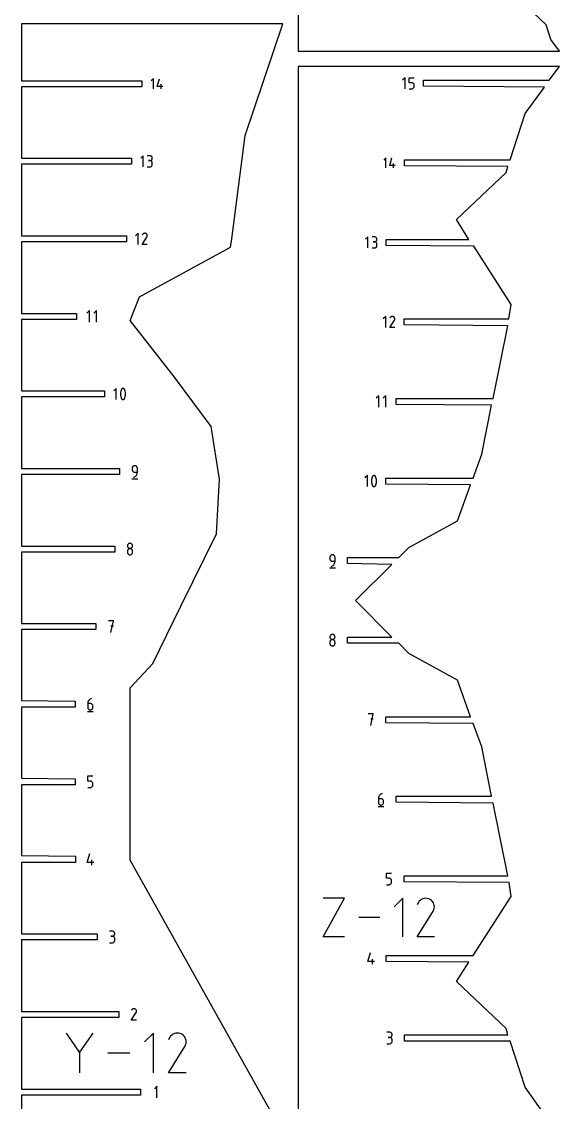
# Model space of a CAD drawing. Extents: x 0 to 980, y 0 to 700.
# Drawn here: x 354.6 to 465.8, y 249.5 to 473 of the extents above; entities that cross this region are included whole.
import ezdxf

# ---------------------------------------------------------------- set-up
doc = ezdxf.new("R2010")
doc.units = 0

msp = doc.modelspace()

# ---------------------------------------------------------------- linework, layer by layer
at = {"layer": 'annotation', "color": 1}
for p, q in [((381.871063, 461.236839), (381.408137, 460.773783)), ((381.871063, 459.154521), (381.871063, 461.236839)), ((382.651867, 459.617447), (383.113618, 461.236839)), ((433.909316, 461.433743), (433.396994, 460.921277)), ((433.909316, 459.129234), (433.909316, 461.433743)), ((434.773434, 460.40751), (434.773434, 461.433743)), ((434.773434, 461.433743), (435.796922, 461.433743)), ((435.285178, 460.40751), (434.773434, 460.40751)), ((435.377064, 460.399296), (435.285178, 460.40751)), ((435.463588, 460.375607), (435.377064, 460.399296)), ((383.808072, 459.617447), (382.651867, 459.617447)), ((383.461498, 459.154521), (383.461498, 460.079329)), ((434.773434, 459.129234), (435.285178, 459.129234)), ((435.285178, 459.129234), (435.377026, 459.137492)), ((435.285178, 459.129234), (435.285178, 459.129234)), ((435.377026, 459.137492), (435.46353, 459.161301)), ((435.46353, 459.161301), (435.543231, 459.199208)), ((435.543295, 460.337873), (435.463588, 460.375607)), ((435.543231, 459.199208), (435.614671, 459.249766)), ((435.614731, 460.28752), (435.543295, 460.337873)), ((435.614671, 459.249766), (435.676393, 459.311524)), ((435.67644, 460.225978), (435.614731, 460.28752)), ((435.676393, 459.311524), (435.726937, 459.383032)), ((435.726969, 460.154675), (435.67644, 460.225978)), ((435.726937, 459.383032), (435.764845, 459.46284)), ((435.764862, 460.075041), (435.726969, 460.154675)), ((435.764845, 459.46284), (435.788659, 459.549498)), ((435.788664, 459.988502), (435.764862, 460.075041)), ((435.788659, 459.549498), (435.796922, 459.641556)), ((435.796922, 459.896489), (435.788664, 459.988502)), ((435.796922, 459.641556), (435.796922, 459.896489)), ((435.796922, 459.896489), (435.796922, 459.896489)), ((379.762865, 445.308508), (379.250543, 444.796041)), ((379.762865, 443.003999), (379.762865, 445.308508)), ((381.138727, 445.305834), (380.626983, 445.305834)), ((381.230765, 445.297573), (381.138727, 445.305834)), ((381.31737, 445.273765), (381.230765, 445.297573)), ((381.397101, 445.235876), (381.31737, 445.273765)), ((381.468518, 445.185368), (381.397101, 445.235876)), ((381.53018, 445.123708), (381.468518, 445.185368)), ((381.580646, 445.052357), (381.53018, 445.123708)), ((381.618477, 444.972782), (381.580646, 445.052357)), ((381.642232, 444.886446), (381.618477, 444.972782)), ((381.650471, 444.794813), (381.642232, 444.886446)), ((381.642232, 444.70275), (381.650471, 444.794813)), ((381.650471, 444.794813), (381.650471, 444.794813)), ((429.959049, 444.870736), (429.496124, 444.40768)), ((429.959049, 442.788419), (429.959049, 444.870736)), ((430.739853, 443.251344), (431.201604, 444.870736)), ((380.626983, 443.004071), (381.138727, 443.004071)), ((381.138727, 444.282347), (380.882494, 444.282347)), ((380.882494, 444.282347), (381.138727, 444.282347)), ((381.138727, 444.282347), (381.230765, 444.29061)), ((381.230765, 444.274085), (381.138727, 444.282347)), ((381.138727, 444.282347), (381.138727, 444.282347)), ((381.138727, 443.004071), (381.230765, 443.012328)), ((381.138727, 443.004071), (381.138727, 443.004071)), ((381.230765, 444.29061), (381.31737, 444.314431)), ((381.31737, 444.250278), (381.230765, 444.274085)), ((381.230765, 443.012328), (381.31737, 443.036123)), ((381.31737, 444.314431), (381.397101, 444.352358)), ((381.397101, 444.212388), (381.31737, 444.250278)), ((381.31737, 443.036123), (381.397101, 443.073997)), ((381.397101, 444.352358), (381.468518, 444.402939)), ((381.468518, 444.161881), (381.397101, 444.212388)), ((381.397101, 443.073997), (381.468518, 443.124489)), ((381.468518, 444.402939), (381.53018, 444.464721)), ((381.53018, 444.10022), (381.468518, 444.161881)), ((381.468518, 443.124489), (381.53018, 443.186138)), ((381.53018, 444.464721), (381.580646, 444.536251)), ((381.580646, 444.02887), (381.53018, 444.10022)), ((381.53018, 443.186138), (381.580646, 443.257483)), ((381.580646, 444.536251), (381.618477, 444.616078)), ((381.618477, 443.949295), (381.580646, 444.02887)), ((381.580646, 443.257483), (381.618477, 443.337065)), ((381.618477, 444.616078), (381.642232, 444.70275)), ((381.642232, 443.862958), (381.618477, 443.949295)), ((381.618477, 443.337065), (381.642232, 443.423421)), ((381.650471, 443.771325), (381.642232, 443.862958)), ((381.642232, 443.423421), (381.650471, 443.515092)), ((381.650471, 443.515092), (381.650471, 443.771325)), ((381.650471, 443.771325), (381.650471, 443.771325)), ((431.896058, 443.251344), (430.739853, 443.251344)), ((431.549484, 442.788419), (431.549484, 443.713226)), ((378.726923, 429.268913), (378.214675, 428.756521)), ((378.726923, 426.964739), (378.726923, 429.268913)), ((379.777023, 429.151428), (379.713049, 429.08831)), ((379.849705, 429.201548), (379.777023, 429.151428)), ((379.929147, 429.238162), (379.849705, 429.201548)), ((380.013405, 429.260767), (379.929147, 429.238162)), ((380.100533, 429.268857), (380.013405, 429.260767)), ((380.188585, 429.261926), (380.100533, 429.268857)), ((380.275615, 429.239469), (380.188585, 429.261926)), ((380.359678, 429.20098), (380.275615, 429.239469)), ((380.434863, 429.147592), (380.359678, 429.20098)), ((380.359678, 429.20098), (380.359678, 429.20098)), ((380.497726, 429.083525), (380.434863, 429.147592)), ((379.59109, 426.96472), (380.536689, 428.487013)), ((380.614429, 426.96472), (379.59109, 426.96472)), ((379.659727, 429.012699), (379.592535, 428.883806)), ((379.713049, 429.08831), (379.659727, 429.012699)), ((380.547708, 429.010745), (380.497726, 429.083525)), ((380.536689, 428.487013), (380.537819, 428.488411)), ((380.536689, 428.487013), (380.536689, 428.487013)), ((380.537819, 428.488411), (380.538903, 428.489822)), ((380.538903, 428.489822), (380.539948, 428.491257)), ((380.539948, 428.491257), (380.540961, 428.492727)), ((380.540961, 428.492727), (380.541948, 428.494245)), ((380.541948, 428.494245), (380.542918, 428.495822)), ((380.542918, 428.495822), (380.543877, 428.49747)), ((380.543877, 428.49747), (380.544833, 428.499202)), ((380.544833, 428.499202), (380.545792, 428.501029)), ((380.545792, 428.501029), (380.584836, 428.584859)), ((380.545792, 428.501029), (380.545792, 428.501029)), ((380.58425, 428.931215), (380.547708, 429.010745)), ((380.606792, 428.846897), (380.58425, 428.931215)), ((380.584836, 428.584859), (380.607644, 428.671756)), ((380.614777, 428.759756), (380.606792, 428.846897)), ((380.607644, 428.671756), (380.614777, 428.759756)), ((426.217898, 428.529921), (425.705576, 428.017454)), ((426.217898, 426.225412), (426.217898, 428.529921)), ((427.59376, 428.527247), (427.082016, 428.527247)), ((427.59376, 427.50376), (427.337527, 427.50376)), ((427.337527, 427.50376), (427.59376, 427.50376)), ((427.685798, 428.518986), (427.59376, 428.527247)), ((427.59376, 427.50376), (427.685798, 427.512023)), ((427.685798, 427.495498), (427.59376, 427.50376)), ((427.59376, 427.50376), (427.59376, 427.50376)), ((427.772403, 428.495178), (427.685798, 428.518986)), ((427.685798, 427.512023), (427.772403, 427.535844)), ((427.772403, 427.471691), (427.685798, 427.495498)), ((427.852134, 428.457289), (427.772403, 428.495178)), ((427.772403, 427.535844), (427.852134, 427.573771)), ((427.852134, 427.433802), (427.772403, 427.471691)), ((427.923551, 428.406782), (427.852134, 428.457289)), ((427.852134, 427.573771), (427.923551, 427.624352)), ((427.923551, 427.383294), (427.852134, 427.433802)), ((427.985213, 428.345121), (427.923551, 428.406782)), ((427.923551, 427.624352), (427.985213, 427.686134)), ((427.985213, 427.321633), (427.923551, 427.383294)), ((428.035679, 428.273771), (427.985213, 428.345121)), ((427.985213, 427.686134), (428.035679, 427.757664)), ((428.035679, 427.250283), (427.985213, 427.321633)), ((428.07351, 428.194195), (428.035679, 428.273771)), ((428.035679, 427.757664), (428.07351, 427.837492)), ((428.07351, 427.170708), (428.035679, 427.250283)), ((428.097265, 428.107859), (428.07351, 428.194195)), ((428.07351, 427.837492), (428.097265, 427.924163)), ((428.097265, 427.084371), (428.07351, 427.170708)), ((428.105504, 428.016226), (428.097265, 428.107859)), ((428.097265, 427.924163), (428.105504, 428.016226)), ((428.105504, 426.992739), (428.097265, 427.084371)), ((428.105504, 428.016226), (428.105504, 428.016226)), ((428.105504, 426.736505), (428.105504, 426.992739)), ((428.105504, 426.992739), (428.105504, 426.992739)), ((427.082016, 426.225484), (427.59376, 426.225484)), ((427.59376, 426.225484), (427.685798, 426.233741)), ((427.59376, 426.225484), (427.59376, 426.225484)), ((427.685798, 426.233741), (427.772403, 426.257536)), ((427.772403, 426.257536), (427.852134, 426.29541)), ((427.852134, 426.29541), (427.923551, 426.345902)), ((427.923551, 426.345902), (427.985213, 426.407551)), ((427.985213, 426.407551), (428.035679, 426.478897)), ((428.035679, 426.478897), (428.07351, 426.558478)), ((428.07351, 426.558478), (428.097265, 426.644834)), ((428.097265, 426.644834), (428.105504, 426.736505)), ((368.660413, 413.277399), (368.126862, 412.743698)), ((368.660413, 410.877399), (368.660413, 413.277399)), ((370.093964, 413.277399), (369.560413, 412.743698)), ((370.093964, 410.877399), (370.093964, 413.277399)), ((429.901938, 412.077843), (429.389691, 411.565451)), ((429.901938, 409.773668), (429.901938, 412.077843)), ((430.766106, 409.773649), (431.711704, 411.295942)), ((430.834742, 411.821628), (430.767551, 411.692735)), ((430.888065, 411.897239), (430.834742, 411.821628)), ((430.952039, 411.960358), (430.888065, 411.897239)), ((431.024721, 412.010477), (430.952039, 411.960358)), ((431.104163, 412.047092), (431.024721, 412.010477)), ((431.188421, 412.069697), (431.104163, 412.047092)), ((431.275549, 412.077786), (431.188421, 412.069697)), ((431.363601, 412.070855), (431.275549, 412.077786)), ((431.450631, 412.048398), (431.363601, 412.070855)), ((431.534694, 412.00991), (431.450631, 412.048398)), ((431.609879, 411.956521), (431.534694, 412.00991)), ((431.534694, 412.00991), (431.534694, 412.00991)), ((431.672742, 411.892455), (431.609879, 411.956521)), ((431.722724, 411.819674), (431.672742, 411.892455)), ((431.711704, 411.295942), (431.712835, 411.297341)), ((431.711704, 411.295942), (431.711704, 411.295942)), ((431.712835, 411.297341), (431.713919, 411.298751)), ((431.713919, 411.298751), (431.714964, 411.300186)), ((431.714964, 411.300186), (431.715976, 411.301656)), ((431.715976, 411.301656), (431.716964, 411.303174)), ((431.716964, 411.303174), (431.717934, 411.304751)), ((431.717934, 411.304751), (431.718893, 411.3064)), ((431.718893, 411.3064), (431.719849, 411.308131)), ((431.719849, 411.308131), (431.720808, 411.309958)), ((431.720808, 411.309958), (431.759851, 411.393788)), ((431.720808, 411.309958), (431.720808, 411.309958)), ((431.759265, 411.740144), (431.722724, 411.819674)), ((431.781808, 411.655827), (431.759265, 411.740144)), ((431.759851, 411.393788), (431.78266, 411.480685)), ((431.789793, 411.568686), (431.781808, 411.655827)), ((431.78266, 411.480685), (431.789793, 411.568686)), ((431.789445, 409.773649), (430.766106, 409.773649)), ((374.215741, 397.192402), (373.702452, 396.678968)), ((374.215741, 394.883542), (374.215741, 397.192402)), ((375.103792, 396.368785), (375.081666, 396.147669)), ((375.081666, 396.147669), (375.081666, 395.925641)), ((375.081666, 395.925641), (375.103792, 395.704407)), ((375.148045, 396.58728), (375.103792, 396.368785)), ((375.103792, 395.704407), (375.148045, 395.485677)), ((375.214424, 396.801446), (375.148045, 396.58728)), ((375.30293, 397.009577), (375.214424, 396.801446)), ((375.332735, 397.05914), (375.30293, 397.009577)), ((375.30293, 397.009577), (375.30293, 397.009577)), ((375.369879, 397.101377), (375.332735, 397.05914)), ((375.413133, 397.135879), (375.369879, 397.101377)), ((375.461267, 397.162236), (375.413133, 397.135879)), ((375.513052, 397.180041), (375.461267, 397.162236)), ((375.567257, 397.188884), (375.513052, 397.180041)), ((375.622652, 397.188356), (375.567257, 397.188884)), ((375.678008, 397.178049), (375.622652, 397.188356)), ((375.732095, 397.157555), (375.678008, 397.178049)), ((375.7528, 397.146674), (375.732095, 397.157555)), ((375.732095, 397.157555), (375.732095, 397.157555)), ((375.772669, 397.134177), (375.7528, 397.146674)), ((375.791605, 397.120161), (375.772669, 397.134177)), ((375.809511, 397.104726), (375.791605, 397.120161)), ((375.82629, 397.08797), (375.809511, 397.104726)), ((375.841847, 397.069993), (375.82629, 397.08797)), ((375.856085, 397.050893), (375.841847, 397.069993)), ((375.868908, 397.03077), (375.856085, 397.050893)), ((375.880217, 397.009722), (375.868908, 397.03077)), ((375.969152, 396.801162), (375.880217, 397.009722)), ((375.880217, 397.009722), (375.880217, 397.009722)), ((376.035853, 396.586674), (375.969152, 396.801162)), ((376.080321, 396.367964), (376.035853, 396.586674)), ((376.035853, 395.485071), (376.080321, 395.703587)), ((376.102554, 396.146742), (376.080321, 396.367964)), ((376.080321, 395.703587), (376.102554, 395.924713)), ((376.102554, 395.924713), (376.102554, 396.146742)), ((428.488649, 395.673844), (427.955098, 395.140143)), ((428.488649, 393.273844), (428.488649, 395.673844)), ((429.9222, 395.673844), (429.388649, 395.140143)), ((429.9222, 393.273844), (429.9222, 395.673844)), ((375.148045, 395.485677), (375.214424, 395.271156)), ((375.214424, 395.271156), (375.30293, 395.062553)), ((375.30293, 395.062553), (375.30293, 395.062553)), ((375.30293, 395.062553), (375.314199, 395.041547)), ((375.314199, 395.041547), (375.326926, 395.021524)), ((375.326926, 395.021524), (375.341059, 395.002545)), ((375.341059, 395.002545), (375.356543, 394.984671)), ((375.356543, 394.984671), (375.373324, 394.967962)), ((375.373324, 394.967962), (375.39135, 394.952479)), ((375.39135, 394.952479), (375.410566, 394.938283)), ((375.410566, 394.938283), (375.430919, 394.925436)), ((375.430919, 394.925436), (375.452356, 394.913996)), ((375.452356, 394.913996), (375.452356, 394.913996)), ((375.452356, 394.913996), (375.506017, 394.893937)), ((375.506017, 394.893937), (375.56105, 394.883971)), ((375.56105, 394.883971), (375.616213, 394.883692)), ((375.616213, 394.883692), (375.67026, 394.892694)), ((375.67026, 394.892694), (375.721947, 394.910571)), ((375.721947, 394.910571), (375.77003, 394.936916)), ((375.77003, 394.936916), (375.813266, 394.971324)), ((375.813266, 394.971324), (375.85041, 395.013386)), ((375.85041, 395.013386), (375.880217, 395.062698)), ((375.880217, 395.062698), (375.969152, 395.270872)), ((375.880217, 395.062698), (375.880217, 395.062698)), ((375.969152, 395.270872), (376.035853, 395.485071)), ((377.506129, 380.760721), (377.497524, 380.664843)), ((377.497524, 380.664843), (377.497524, 380.397993)), ((377.497524, 380.397993), (377.497524, 380.397993)), ((377.497524, 380.397993), (377.506129, 380.30212)), ((377.53093, 380.850984), (377.506129, 380.760721)), ((377.506129, 380.30212), (377.53093, 380.211871)), ((377.570409, 380.934119), (377.53093, 380.850984)), ((377.53093, 380.211871), (377.570409, 380.128756)), ((377.623047, 381.008613), (377.570409, 380.934119)), ((377.570409, 380.128756), (377.623047, 380.054285)), ((377.687326, 381.072955), (377.623047, 381.008613)), ((377.623047, 380.054285), (377.687326, 379.989968)), ((377.761727, 381.125632), (377.687326, 381.072955)), ((377.687326, 379.989968), (377.761727, 379.937316)), ((377.844731, 381.16513), (377.761727, 381.125632)), ((377.761727, 379.937316), (377.844731, 379.897837)), ((377.934819, 381.189939), (377.844731, 381.16513)), ((378.030473, 381.198544), (377.934819, 381.189939)), ((378.126325, 381.189939), (378.030473, 381.198544)), ((378.030473, 381.198544), (378.030473, 381.198544)), ((378.216518, 381.16513), (378.126325, 381.189939)), ((378.299553, 381.125632), (378.216518, 381.16513)), ((378.373929, 381.072955), (378.299553, 381.125632)), ((378.438146, 381.008613), (378.373929, 381.072955)), ((378.490704, 380.934119), (378.438146, 381.008613)), ((378.530103, 380.850984), (378.490704, 380.934119)), ((378.554842, 380.760721), (378.530103, 380.850984)), ((378.563422, 380.664843), (378.554842, 380.760721)), ((378.563422, 379.864442), (378.563422, 380.664843)), ((378.563422, 380.664843), (378.563422, 380.664843)), ((377.430924, 378.498544), (378.630924, 378.498544)), ((377.763773, 378.798544), (377.91618, 378.855339)), ((377.763773, 378.798544), (377.763773, 378.798544)), ((377.844731, 379.897837), (377.934819, 379.873042)), ((377.91618, 378.855339), (378.056072, 378.932107)), ((377.934819, 379.873042), (378.030473, 379.864442)), ((378.030473, 379.864442), (378.563422, 379.864442)), ((378.056072, 378.932107), (378.182001, 379.026893)), ((378.182001, 379.026893), (378.292523, 379.13774)), ((378.292523, 379.13774), (378.386191, 379.262693)), ((378.386191, 379.262693), (378.461561, 379.399796)), ((378.461561, 379.399796), (378.517187, 379.547092)), ((378.517187, 379.547092), (378.551622, 379.702626)), ((378.551622, 379.702626), (378.563422, 379.864442)), ((426.114675, 379.176363), (425.601385, 378.662929)), ((426.114675, 376.867503), (426.114675, 379.176363)), ((427.002725, 378.352746), (426.980599, 378.131631)), ((426.980599, 378.131631), (426.980599, 377.909602)), ((426.980599, 377.909602), (427.002725, 377.688369)), ((427.046978, 378.571241), (427.002725, 378.352746)), ((427.113357, 378.785408), (427.046978, 378.571241)), ((427.201863, 378.993538), (427.113357, 378.785408)), ((427.231668, 379.043102), (427.201863, 378.993538)), ((427.201863, 378.993538), (427.201863, 378.993538)), ((427.268812, 379.085339), (427.231668, 379.043102)), ((427.312066, 379.11984), (427.268812, 379.085339)), ((427.360201, 379.146198), (427.312066, 379.11984)), ((427.411985, 379.164002), (427.360201, 379.146198)), ((427.46619, 379.172845), (427.411985, 379.164002)), ((427.521585, 379.172318), (427.46619, 379.172845)), ((427.576941, 379.162011), (427.521585, 379.172318)), ((427.631028, 379.141516), (427.576941, 379.162011)), ((427.651733, 379.130636), (427.631028, 379.141516)), ((427.631028, 379.141516), (427.631028, 379.141516)), ((427.671602, 379.118138), (427.651733, 379.130636)), ((427.690538, 379.104122), (427.671602, 379.118138)), ((427.708444, 379.088687), (427.690538, 379.104122)), ((427.725223, 379.071932), (427.708444, 379.088687)), ((427.740781, 379.053954), (427.725223, 379.071932)), ((427.755018, 379.034855), (427.740781, 379.053954)), ((427.767841, 379.014731), (427.755018, 379.034855)), ((427.779151, 378.993683), (427.767841, 379.014731)), ((427.868085, 378.785124), (427.779151, 378.993683)), ((427.779151, 378.993683), (427.779151, 378.993683)), ((427.934786, 378.570635), (427.868085, 378.785124)), ((427.979254, 378.351926), (427.934786, 378.570635)), ((428.001487, 378.130703), (427.979254, 378.351926)), ((427.979254, 377.687548), (428.001487, 377.908675)), ((428.001487, 377.908675), (428.001487, 378.130703)), ((427.002725, 377.688369), (427.046978, 377.469638)), ((427.046978, 377.469638), (427.113357, 377.255117)), ((427.113357, 377.255117), (427.201863, 377.046515)), ((427.201863, 377.046515), (427.201863, 377.046515)), ((427.201863, 377.046515), (427.213132, 377.025509)), ((427.213132, 377.025509), (427.225859, 377.005486)), ((427.225859, 377.005486), (427.239992, 376.986506)), ((427.239992, 376.986506), (427.255476, 376.968632)), ((427.255476, 376.968632), (427.272257, 376.951923)), ((427.272257, 376.951923), (427.290283, 376.93644)), ((427.290283, 376.93644), (427.309499, 376.922245)), ((427.309499, 376.922245), (427.329853, 376.909397)), ((427.329853, 376.909397), (427.351289, 376.897958)), ((427.351289, 376.897958), (427.351289, 376.897958)), ((427.351289, 376.897958), (427.40495, 376.877898)), ((427.40495, 376.877898), (427.459983, 376.867932)), ((427.459983, 376.867932), (427.515146, 376.867653)), ((427.515146, 376.867653), (427.569193, 376.876656)), ((427.569193, 376.876656), (427.62088, 376.894533)), ((427.62088, 376.894533), (427.668964, 376.920878)), ((427.668964, 376.920878), (427.712199, 376.955285)), ((427.712199, 376.955285), (427.749343, 376.997348)), ((427.749343, 376.997348), (427.779151, 377.04666)), ((427.779151, 377.04666), (427.868085, 377.254833)), ((427.779151, 377.04666), (427.779151, 377.04666)), ((427.868085, 377.254833), (427.934786, 377.469032)), ((427.934786, 377.469032), (427.979254, 377.687548)), ((376.517336, 364.719416), (376.508737, 364.623986)), ((376.508737, 364.623986), (376.508737, 364.623986)), ((376.508737, 364.623986), (376.517341, 364.528108)), ((376.542125, 364.80933), (376.517336, 364.719416)), ((376.517341, 364.528108), (376.542143, 364.437846)), ((376.581588, 364.892203), (376.542125, 364.80933)), ((376.542143, 364.437846), (376.581622, 364.354711)), ((376.63421, 364.966509), (376.581588, 364.892203)), ((376.581622, 364.354711), (376.63426, 364.280216)), ((376.698477, 365.030725), (376.63421, 364.966509)), ((376.772873, 365.083325), (376.698477, 365.030725)), ((376.855883, 365.122785), (376.772873, 365.083325)), ((376.945992, 365.147579), (376.855883, 365.122785)), ((377.041686, 365.156182), (376.945992, 365.147579)), ((377.137379, 365.147579), (377.041686, 365.156182)), ((377.041686, 365.156182), (377.041686, 365.156182)), ((377.227488, 365.122785), (377.137379, 365.147579)), ((377.310498, 365.083325), (377.227488, 365.122785)), ((377.384894, 365.030725), (377.310498, 365.083325)), ((377.449161, 364.966509), (377.384894, 365.030725)), ((377.449111, 364.280216), (377.501749, 364.354711)), ((377.501783, 364.892203), (377.449161, 364.966509)), ((377.501749, 364.354711), (377.541228, 364.437846)), ((377.541246, 364.80933), (377.501783, 364.892203)), ((377.541228, 364.437846), (377.56603, 364.528108)), ((377.566035, 364.719416), (377.541246, 364.80933)), ((377.56603, 364.528108), (377.574634, 364.623986)), ((377.574634, 364.623986), (377.566035, 364.719416)), ((377.574634, 364.623986), (377.574634, 364.623986)), ((376.517336, 363.652567), (376.508737, 363.556734)), ((376.508737, 363.556734), (376.508737, 363.291238)), ((376.508737, 363.291238), (376.508737, 363.291238)), ((376.508737, 363.291238), (376.517341, 363.195412)), ((376.542125, 363.742795), (376.517336, 363.652567)), ((376.517341, 363.195412), (376.542143, 363.105288)), ((376.581588, 363.825904), (376.542125, 363.742795)), ((376.542143, 363.105288), (376.581622, 363.022353)), ((376.63421, 363.90038), (376.581588, 363.825904)), ((376.581622, 363.022353), (376.63426, 362.948096)), ((376.698477, 363.964709), (376.63421, 363.90038)), ((376.63426, 364.280216), (376.698539, 364.215874)), ((376.63426, 362.948096), (376.698539, 362.884004)), ((376.772873, 364.017378), (376.698477, 363.964709)), ((376.698539, 364.215874), (376.77294, 364.163198)), ((376.698539, 362.884004), (376.77294, 362.831565)), ((376.855883, 364.056873), (376.772873, 364.017378)), ((376.77294, 364.163198), (376.855943, 364.123699)), ((376.77294, 362.831565), (376.855943, 362.792266)), ((376.945992, 364.08168), (376.855883, 364.056873)), ((376.855943, 364.123699), (376.946032, 364.098891)), ((376.855943, 362.792266), (376.946032, 362.767596)), ((377.041686, 364.090285), (376.945992, 364.08168)), ((376.946032, 364.098891), (377.041686, 364.090285)), ((376.946032, 362.767596), (377.041686, 362.759042)), ((377.041686, 364.090285), (377.137339, 364.098891)), ((377.137379, 364.081685), (377.041686, 364.090285)), ((377.041686, 364.090285), (377.041686, 364.090285)), ((377.041686, 364.090285), (377.041686, 364.090285)), ((377.041686, 362.759042), (377.137339, 362.767596)), ((377.041686, 362.759042), (377.041686, 362.759042)), ((377.137339, 364.098891), (377.227428, 364.123699)), ((377.137339, 362.767596), (377.227428, 362.792266)), ((377.227488, 364.05689), (377.137379, 364.081685)), ((377.227428, 364.123699), (377.310431, 364.163198)), ((377.227428, 362.792266), (377.310431, 362.831565)), ((377.310498, 364.017411), (377.227488, 364.05689)), ((377.310431, 364.163198), (377.384832, 364.215874)), ((377.310431, 362.831565), (377.384832, 362.884004)), ((377.384894, 363.964758), (377.310498, 364.017411)), ((377.384832, 364.215874), (377.449111, 364.280216)), ((377.384832, 362.884004), (377.449111, 362.948096)), ((377.449161, 363.900442), (377.384894, 363.964758)), ((377.449111, 362.948096), (377.501749, 363.022353)), ((377.501783, 363.825971), (377.449161, 363.900442)), ((377.501749, 363.022353), (377.541228, 363.105288)), ((377.541246, 363.742856), (377.501783, 363.825971)), ((377.541228, 363.105288), (377.56603, 363.195412)), ((377.566035, 363.652607), (377.541246, 363.742856)), ((377.56603, 363.195412), (377.574634, 363.291238)), ((377.574634, 363.556734), (377.566035, 363.652607)), ((377.574634, 363.291238), (377.574634, 363.556734)), ((377.574634, 363.556734), (377.574634, 363.556734)), ((418.371574, 362.332199), (418.362969, 362.236321)), ((418.362969, 362.236321), (418.362969, 361.96947)), ((418.396375, 362.422461), (418.371574, 362.332199)), ((418.435854, 362.505596), (418.396375, 362.422461)), ((418.488492, 362.580091), (418.435854, 362.505596)), ((418.552771, 362.644433), (418.488492, 362.580091)), ((418.627172, 362.697109), (418.552771, 362.644433)), ((418.710176, 362.736608), (418.627172, 362.697109)), ((418.800264, 362.761416), (418.710176, 362.736608)), ((418.895918, 362.770022), (418.800264, 362.761416)), ((418.99177, 362.761416), (418.895918, 362.770022)), ((418.895918, 362.770022), (418.895918, 362.770022)), ((419.081964, 362.736608), (418.99177, 362.761416)), ((419.164998, 362.697109), (419.081964, 362.736608)), ((419.239374, 362.644433), (419.164998, 362.697109)), ((419.303591, 362.580091), (419.239374, 362.644433)), ((419.356149, 362.505596), (419.303591, 362.580091)), ((419.395548, 362.422461), (419.356149, 362.505596)), ((419.420287, 362.332199), (419.395548, 362.422461)), ((419.428867, 362.236321), (419.420287, 362.332199)), ((419.428867, 361.435919), (419.428867, 362.236321)), ((419.428867, 362.236321), (419.428867, 362.236321)), ((418.296369, 360.070022), (419.496369, 360.070022)), ((418.362969, 361.96947), (418.362969, 361.96947)), ((418.362969, 361.96947), (418.371574, 361.873597)), ((418.371574, 361.873597), (418.396375, 361.783349)), ((418.396375, 361.783349), (418.435854, 361.700234)), ((418.435854, 361.700234), (418.488492, 361.625763)), ((418.488492, 361.625763), (418.552771, 361.561446)), ((418.552771, 361.561446), (418.627172, 361.508793)), ((418.627172, 361.508793), (418.710176, 361.469314)), ((418.629218, 360.370022), (418.781625, 360.426817)), ((418.629218, 360.370022), (418.629218, 360.370022)), ((418.710176, 361.469314), (418.800264, 361.44452)), ((418.781625, 360.426817), (418.921517, 360.503585)), ((418.800264, 361.44452), (418.895918, 361.435919)), ((418.895918, 361.435919), (419.428867, 361.435919)), ((418.921517, 360.503585), (419.047446, 360.59837)), ((419.047446, 360.59837), (419.157968, 360.709218)), ((419.157968, 360.709218), (419.251636, 360.834171)), ((419.251636, 360.834171), (419.327006, 360.971273)), ((419.327006, 360.971273), (419.382632, 361.11857)), ((419.382632, 361.11857), (419.417067, 361.274104)), ((419.417067, 361.274104), (419.428867, 361.435919)), ((373.636913, 349.11969), (372.569661, 349.11969)), ((373.103362, 346.71969), (373.636913, 349.11969)), ((373.636913, 348.050933), (373.103362, 348.050933)), ((418.37172, 345.87841), (418.36312, 345.78298)), ((418.36312, 345.78298), (418.36312, 345.78298)), ((418.36312, 345.78298), (418.371725, 345.687102)), ((418.37172, 344.811561), (418.36312, 344.715728)), ((418.36312, 344.715728), (418.36312, 344.450232)), ((418.36312, 344.450232), (418.36312, 344.450232)), ((418.36312, 344.450232), (418.371725, 344.354406)), ((418.396508, 345.968323), (418.37172, 345.87841)), ((418.396508, 344.901789), (418.37172, 344.811561)), ((418.371725, 345.687102), (418.396526, 345.596839)), ((418.371725, 344.354406), (418.396526, 344.264281)), ((418.435971, 346.051196), (418.396508, 345.968323)), ((418.435971, 344.984897), (418.396508, 344.901789)), ((418.396526, 345.596839), (418.436005, 345.513704)), ((418.396526, 344.264281), (418.436005, 344.181347)), ((418.488594, 346.125503), (418.435971, 346.051196)), ((418.488594, 345.059373), (418.435971, 344.984897)), ((418.436005, 345.513704), (418.488643, 345.43921)), ((418.436005, 344.181347), (418.488643, 344.107089)), ((418.55286, 346.189719), (418.488594, 346.125503)), ((418.55286, 345.123703), (418.488594, 345.059373)), ((418.488643, 345.43921), (418.552922, 345.374868)), ((418.627256, 346.242319), (418.55286, 346.189719)), ((418.627256, 345.176371), (418.55286, 345.123703)), ((418.552922, 345.374868), (418.627323, 345.322191)), ((418.710266, 346.281778), (418.627256, 346.242319)), ((418.710266, 345.215866), (418.627256, 345.176371)), ((418.627323, 345.322191), (418.710327, 345.282693)), ((418.800375, 346.306572), (418.710266, 346.281778)), ((418.800375, 345.240673), (418.710266, 345.215866)), ((418.710327, 345.282693), (418.800415, 345.257884)), ((418.896069, 346.315176), (418.800375, 346.306572)), ((418.896069, 345.249279), (418.800375, 345.240673)), ((418.800415, 345.257884), (418.896069, 345.249279)), ((418.991762, 346.306572), (418.896069, 346.315176)), ((418.896069, 346.315176), (418.896069, 346.315176)), ((418.896069, 345.249279), (418.991723, 345.257884)), ((418.991762, 345.240678), (418.896069, 345.249279)), ((418.896069, 345.249279), (418.896069, 345.249279)), ((418.896069, 345.249279), (418.896069, 345.249279)), ((418.991723, 345.257884), (419.081811, 345.282693)), ((419.081871, 346.281778), (418.991762, 346.306572)), ((419.081871, 345.215884), (418.991762, 345.240678)), ((419.081811, 345.282693), (419.164815, 345.322191)), ((419.164881, 346.242319), (419.081871, 346.281778)), ((419.164881, 345.176405), (419.081871, 345.215884)), ((419.164815, 345.322191), (419.239215, 345.374868)), ((419.239277, 346.189719), (419.164881, 346.242319)), ((419.239277, 345.123752), (419.164881, 345.176405)), ((419.239215, 345.374868), (419.303494, 345.43921)), ((419.303544, 346.125503), (419.239277, 346.189719)), ((419.303544, 345.059435), (419.239277, 345.123752)), ((419.303494, 345.43921), (419.356133, 345.513704)), ((419.303494, 344.107089), (419.356133, 344.181347)), ((419.356166, 346.051196), (419.303544, 346.125503)), ((419.356166, 344.984964), (419.303544, 345.059435)), ((419.356133, 345.513704), (419.395612, 345.596839)), ((419.356133, 344.181347), (419.395612, 344.264281)), ((419.395629, 345.968323), (419.356166, 346.051196)), ((419.395629, 344.901849), (419.356166, 344.984964)), ((419.395612, 345.596839), (419.420413, 345.687102)), ((419.395612, 344.264281), (419.420413, 344.354406)), ((419.420418, 345.87841), (419.395629, 345.968323)), ((419.420418, 344.811601), (419.395629, 344.901849)), ((419.420413, 345.687102), (419.429017, 345.78298)), ((419.420413, 344.354406), (419.429017, 344.450232)), ((419.429017, 345.78298), (419.420418, 345.87841)), ((419.429017, 344.715728), (419.420418, 344.811601)), ((419.429017, 345.78298), (419.429017, 345.78298)), ((419.429017, 344.450232), (419.429017, 344.715728)), ((419.429017, 344.715728), (419.429017, 344.715728)), ((418.488643, 344.107089), (418.552922, 344.042997)), ((418.552922, 344.042997), (418.627323, 343.990558)), ((418.627323, 343.990558), (418.710327, 343.95126)), ((418.710327, 343.95126), (418.800415, 343.92659)), ((418.800415, 343.92659), (418.896069, 343.918036)), ((418.896069, 343.918036), (418.991723, 343.92659)), ((418.896069, 343.918036), (418.896069, 343.918036)), ((418.991723, 343.92659), (419.081811, 343.95126)), ((419.081811, 343.95126), (419.164815, 343.990558)), ((419.164815, 343.990558), (419.239215, 344.042997)), ((419.239215, 344.042997), (419.303494, 344.107089)), ((368.957474, 333.023018), (368.817373, 332.945888)), ((369.11015, 333.080263), (368.957474, 333.023018)), ((369.11015, 333.080263), (369.11015, 333.080263)), ((368.321399, 332.173727), (368.309598, 332.011506)), ((368.309598, 332.011506), (368.309598, 331.213814)), ((368.842547, 332.011506), (368.309598, 332.011506)), ((368.309598, 331.213814), (368.309598, 331.213814)), ((368.309598, 331.213814), (368.318203, 331.117941)), ((368.318203, 331.117941), (368.343004, 331.027692)), ((368.355843, 332.329589), (368.321399, 332.173727)), ((368.343004, 331.027692), (368.382483, 330.944577)), ((368.411492, 332.477161), (368.355843, 332.329589)), ((368.382483, 330.944577), (368.435121, 330.870106)), ((368.486908, 332.614509), (368.411492, 332.477161)), ((368.435121, 330.870106), (368.4994, 330.805789)), ((368.580652, 332.739701), (368.486908, 332.614509)), ((368.4994, 330.805789), (368.573801, 330.753137)), ((368.691286, 332.850805), (368.580652, 332.739701)), ((368.817373, 332.945888), (368.691286, 332.850805)), ((368.938399, 332.002952), (368.842547, 332.011506)), ((369.028593, 331.978282), (368.938399, 332.002952)), ((369.111627, 331.938983), (369.028593, 331.978282)), ((369.186003, 331.886544), (369.111627, 331.938983)), ((369.111627, 330.753137), (369.186003, 330.805789)), ((369.25022, 331.822452), (369.186003, 331.886544)), ((369.186003, 330.805789), (369.25022, 330.870106)), ((369.302778, 331.748195), (369.25022, 331.822452)), ((369.25022, 330.870106), (369.302778, 330.944577)), ((369.342177, 331.66526), (369.302778, 331.748195)), ((369.302778, 330.944577), (369.342177, 331.027692)), ((369.366916, 331.575136), (369.342177, 331.66526)), ((369.342177, 331.027692), (369.366916, 331.117941)), ((369.375496, 331.47931), (369.366916, 331.575136)), ((369.366916, 331.117941), (369.375496, 331.213814)), ((369.375496, 331.213814), (369.375496, 331.47931)), ((369.375496, 331.47931), (369.375496, 331.47931)), ((368.242848, 330.380263), (369.442848, 330.380263)), ((368.573801, 330.753137), (368.656805, 330.713658)), ((368.656805, 330.713658), (368.746893, 330.688863)), ((368.746893, 330.688863), (368.842547, 330.680263)), ((368.842547, 330.680263), (368.938399, 330.688863)), ((368.842547, 330.680263), (368.842547, 330.680263)), ((368.938399, 330.688863), (369.028593, 330.713658)), ((369.028593, 330.713658), (369.111627, 330.753137)), ((427.334858, 329.8662), (426.267606, 329.8662)), ((426.801307, 327.4662), (427.334858, 329.8662)), ((427.334858, 328.797443), (426.801307, 328.797443)), ((368.309594, 315.972079), (368.309594, 317.040836)), ((368.309594, 317.040836), (369.375491, 317.040836)), ((368.842543, 315.972079), (368.309594, 315.972079)), ((368.938236, 315.963525), (368.842543, 315.972079)), ((369.028346, 315.938855), (368.938236, 315.963525)), ((369.111356, 315.899556), (369.028346, 315.938855)), ((369.185751, 315.847117), (369.111356, 315.899556)), ((369.250018, 315.783025), (369.185751, 315.847117)), ((369.30264, 315.708768), (369.250018, 315.783025)), ((369.342103, 315.625833), (369.30264, 315.708768)), ((369.366892, 315.535709), (369.342103, 315.625833)), ((369.366887, 315.078514), (369.375491, 315.174386)), ((369.375491, 315.439882), (369.366892, 315.535709)), ((369.375491, 315.174386), (369.375491, 315.439882)), ((369.375491, 315.439882), (369.375491, 315.439882)), ((368.309594, 314.640836), (368.842543, 314.640836)), ((368.842543, 314.640836), (368.938197, 314.649436)), ((368.842543, 314.640836), (368.842543, 314.640836)), ((368.938197, 314.649436), (369.028285, 314.674231)), ((369.028285, 314.674231), (369.111289, 314.713709)), ((369.111289, 314.713709), (369.185689, 314.766362)), ((369.185689, 314.766362), (369.249968, 314.830679)), ((369.249968, 314.830679), (369.302607, 314.90515)), ((369.302607, 314.90515), (369.342086, 314.988265)), ((369.342086, 314.988265), (369.366887, 315.078514)), ((428.582932, 312.948535), (428.507516, 312.811187)), ((428.676676, 313.073727), (428.582932, 312.948535)), ((428.787311, 313.184831), (428.676676, 313.073727)), ((428.913397, 313.279914), (428.787311, 313.184831)), ((429.053498, 313.357044), (428.913397, 313.279914)), ((429.206174, 313.414289), (429.053498, 313.357044)), ((429.206174, 313.414289), (429.206174, 313.414289)), ((428.338872, 310.714289), (429.538872, 310.714289)), ((428.417423, 312.507753), (428.405622, 312.345532)), ((428.405622, 312.345532), (428.405622, 311.547839)), ((428.938571, 312.345532), (428.405622, 312.345532)), ((428.405622, 311.547839), (428.405622, 311.547839)), ((428.405622, 311.547839), (428.414227, 311.451967)), ((428.414227, 311.451967), (428.439028, 311.361718)), ((428.451867, 312.663615), (428.417423, 312.507753)), ((428.439028, 311.361718), (428.478507, 311.278603)), ((428.507516, 312.811187), (428.451867, 312.663615)), ((428.478507, 311.278603), (428.531146, 311.204132)), ((428.531146, 311.204132), (428.595424, 311.139815)), ((428.595424, 311.139815), (428.669825, 311.087162)), ((428.669825, 311.087162), (428.752829, 311.047684)), ((428.752829, 311.047684), (428.842917, 311.022889)), ((428.842917, 311.022889), (428.938571, 311.014289)), ((429.034423, 312.336978), (428.938571, 312.345532)), ((428.938571, 311.014289), (429.034423, 311.022889)), ((428.938571, 311.014289), (428.938571, 311.014289)), ((429.124617, 312.312308), (429.034423, 312.336978)), ((429.034423, 311.022889), (429.124617, 311.047684)), ((429.207651, 312.273009), (429.124617, 312.312308)), ((429.124617, 311.047684), (429.207651, 311.087162)), ((429.282027, 312.22057), (429.207651, 312.273009)), ((429.207651, 311.087162), (429.282027, 311.139815)), ((429.346244, 312.156478), (429.282027, 312.22057)), ((429.282027, 311.139815), (429.346244, 311.204132)), ((429.398802, 312.082221), (429.346244, 312.156478)), ((429.346244, 311.204132), (429.398802, 311.278603)), ((429.438201, 311.999286), (429.398802, 312.082221)), ((429.398802, 311.278603), (429.438201, 311.361718)), ((429.46294, 311.909162), (429.438201, 311.999286)), ((429.438201, 311.361718), (429.46294, 311.451967)), ((429.47152, 311.813335), (429.46294, 311.909162)), ((429.46294, 311.451967), (429.47152, 311.547839)), ((429.47152, 311.547839), (429.47152, 311.813335)), ((429.47152, 311.813335), (429.47152, 311.813335)), ((368.204192, 299.134959), (368.736388, 301.001408)), ((369.137341, 298.601408), (369.137341, 299.667306)), ((369.53679, 299.134959), (368.204192, 299.134959)), ((430.056643, 295.893621), (430.056643, 296.962378)), ((430.056643, 296.962378), (431.122541, 296.962378)), ((430.589592, 295.893621), (430.056643, 295.893621)), ((430.685286, 295.885067), (430.589592, 295.893621)), ((430.775395, 295.860396), (430.685286, 295.885067)), ((430.858405, 295.821098), (430.775395, 295.860396)), ((430.932801, 295.768659), (430.858405, 295.821098)), ((430.997067, 295.704567), (430.932801, 295.768659)), ((431.049689, 295.63031), (430.997067, 295.704567)), ((431.089152, 295.547375), (431.049689, 295.63031)), ((431.113941, 295.457251), (431.089152, 295.547375)), ((431.113936, 295.000056), (431.122541, 295.095928)), ((431.122541, 295.361424), (431.113941, 295.457251)), ((431.122541, 295.095928), (431.122541, 295.361424)), ((431.122541, 295.361424), (431.122541, 295.361424)), ((430.056643, 294.562378), (430.589592, 294.562378)), ((430.589592, 294.562378), (430.685246, 294.570978)), ((430.589592, 294.562378), (430.589592, 294.562378)), ((430.685246, 294.570978), (430.775334, 294.595773)), ((430.775334, 294.595773), (430.858338, 294.635251)), ((430.858338, 294.635251), (430.932739, 294.687904)), ((430.932739, 294.687904), (430.997018, 294.752221)), ((430.997018, 294.752221), (431.049656, 294.826692)), ((431.049656, 294.826692), (431.089135, 294.909807)), ((431.089135, 294.909807), (431.113936, 295.000056)), ((416.955353, 283.800165), (421.370154, 291.751195)), ((421.370154, 291.751195), (416.955353, 291.751195)), ((433.448778, 291.751195), (431.681163, 289.98308)), ((433.448778, 283.800165), (433.448778, 291.751195)), ((436.667611, 290.867073), (436.435751, 290.422302)), ((436.85161, 291.127986), (436.667611, 290.867073)), ((437.072368, 291.345788), (436.85161, 291.127986)), ((437.32317, 291.518735), (437.072368, 291.345788)), ((437.597302, 291.645082), (437.32317, 291.518735)), ((437.888052, 291.723085), (437.597302, 291.645082)), ((438.188704, 291.751001), (437.888052, 291.723085)), ((438.492545, 291.727084), (438.188704, 291.751001)), ((438.79286, 291.649591), (438.492545, 291.727084)), ((439.082937, 291.516778), (438.79286, 291.649591)), ((439.342379, 291.332549), (439.082937, 291.516778)), ((439.082937, 291.516778), (439.082937, 291.516778)), ((439.559301, 291.111475), (439.342379, 291.332549)), ((439.731773, 290.860332), (439.559301, 291.111475)), ((439.857868, 290.585896), (439.731773, 290.860332)), ((439.935656, 290.294941), (439.857868, 290.585896)), ((436.430765, 283.8001), (439.693749, 289.053085)), ((439.693749, 289.053085), (439.69765, 289.057912)), ((439.693749, 289.053085), (439.693749, 289.053085)), ((439.69765, 289.057912), (439.70139, 289.06278)), ((439.70139, 289.06278), (439.704996, 289.06773)), ((439.704996, 289.06773), (439.70849, 289.072803)), ((439.70849, 289.072803), (439.711898, 289.07804)), ((439.711898, 289.07804), (439.715245, 289.083483)), ((439.715245, 289.083483), (439.718555, 289.089171)), ((439.718555, 289.089171), (439.721852, 289.095147)), ((439.721852, 289.095147), (439.725162, 289.101452)), ((439.725162, 289.101452), (439.85989, 289.390724)), ((439.725162, 289.101452), (439.725162, 289.101452)), ((439.85989, 289.390724), (439.938596, 289.69058)), ((439.963208, 289.994244), (439.935656, 290.294941)), ((439.938596, 289.69058), (439.963208, 289.994244)), ((428.700025, 287.77568), (424.352538, 287.77568)), ((373.361132, 284.959197), (372.828183, 284.959197)), ((373.361132, 283.893299), (373.094281, 283.893299)), ((373.094281, 283.893299), (373.361132, 283.893299)), ((373.456984, 284.950593), (373.361132, 284.959197)), ((373.361132, 283.893299), (373.456984, 283.901905)), ((373.456984, 283.884696), (373.361132, 283.893299)), ((373.361132, 283.893299), (373.361132, 283.893299)), ((373.547177, 284.925799), (373.456984, 284.950593)), ((373.456984, 283.901905), (373.547177, 283.926713)), ((373.547177, 283.859902), (373.456984, 283.884696)), ((373.630212, 284.88634), (373.547177, 284.925799)), ((373.547177, 283.926713), (373.630212, 283.966212)), ((373.630212, 283.820442), (373.547177, 283.859902)), ((373.704588, 284.83374), (373.630212, 284.88634)), ((373.630212, 283.966212), (373.704588, 284.018889)), ((373.768805, 284.769524), (373.704588, 284.83374)), ((373.704588, 284.018889), (373.768805, 284.083231)), ((373.821363, 284.695217), (373.768805, 284.769524)), ((373.768805, 284.083231), (373.821363, 284.157725)), ((373.860761, 284.612344), (373.821363, 284.695217)), ((373.821363, 284.157725), (373.860761, 284.24086)), ((373.8855, 284.522431), (373.860761, 284.612344)), ((373.860761, 284.24086), (373.8855, 284.331123)), ((373.89408, 284.427001), (373.8855, 284.522431)), ((373.8855, 284.331123), (373.89408, 284.427001)), ((373.89408, 284.427001), (373.89408, 284.427001)), ((372.828183, 282.562057), (373.361132, 282.562057)), ((373.361132, 282.562057), (373.456984, 282.570655)), ((373.361132, 282.562057), (373.361132, 282.562057)), ((373.456984, 282.570655), (373.547177, 282.595437)), ((373.547177, 282.595437), (373.630212, 282.63488)), ((373.704588, 283.767842), (373.630212, 283.820442)), ((373.630212, 282.63488), (373.704588, 282.687464)), ((373.768805, 283.703626), (373.704588, 283.767842)), ((373.704588, 282.687464), (373.768805, 282.751668)), ((373.821363, 283.62932), (373.768805, 283.703626)), ((373.768805, 282.751668), (373.821363, 282.825969)), ((373.860761, 283.546447), (373.821363, 283.62932)), ((373.821363, 282.825969), (373.860761, 282.908848)), ((373.8855, 283.456533), (373.860761, 283.546447)), ((373.860761, 282.908848), (373.8855, 282.998783)), ((373.89408, 283.361103), (373.8855, 283.456533)), ((373.8855, 282.998783), (373.89408, 283.094253)), ((373.89408, 283.094253), (373.89408, 283.361103)), ((373.89408, 283.361103), (373.89408, 283.361103)), ((421.370154, 283.800165), (416.955353, 283.800165)), ((439.962008, 283.8001), (436.430765, 283.8001)), ((426.239335, 278.644017), (426.771531, 280.510467)), ((427.571932, 278.644017), (426.239335, 278.644017)), ((427.172484, 278.110467), (427.172484, 279.176364)), ((377.390315, 268.655684), (377.320329, 268.521431)), ((377.445855, 268.73444), (377.390315, 268.655684)), ((377.51249, 268.800183), (377.445855, 268.73444)), ((377.588194, 268.852387), (377.51249, 268.800183)), ((377.67094, 268.890524), (377.588194, 268.852387)), ((377.758702, 268.914069), (377.67094, 268.890524)), ((377.849453, 268.922496), (377.758702, 268.914069)), ((377.941167, 268.915276), (377.849453, 268.922496)), ((378.031817, 268.891885), (377.941167, 268.915276)), ((378.119376, 268.851796), (378.031817, 268.891885)), ((378.197688, 268.796187), (378.119376, 268.851796)), ((378.119376, 268.851796), (378.119376, 268.851796)), ((378.263165, 268.729456), (378.197688, 268.796187)), ((378.315225, 268.653649), (378.263165, 268.729456)), ((378.31323, 268.122735), (378.353897, 268.210051)), ((378.353287, 268.570811), (378.315225, 268.653649)), ((378.376767, 268.482987), (378.353287, 268.570811)), ((378.353897, 268.210051), (378.377654, 268.300562)), ((378.385083, 268.392223), (378.376767, 268.482987)), ((378.377654, 268.300562), (378.385083, 268.392223)), ((377.318824, 266.522535), (378.303748, 268.108136)), ((378.384721, 266.522535), (377.318824, 266.522535)), ((378.303748, 268.108136), (378.304925, 268.109593)), ((378.303748, 268.108136), (378.303748, 268.108136)), ((378.304925, 268.109593), (378.306054, 268.111062)), ((378.306054, 268.111062), (378.307143, 268.112556)), ((378.307143, 268.112556), (378.308197, 268.114088)), ((378.308197, 268.114088), (378.309226, 268.115669)), ((378.309226, 268.115669), (378.310236, 268.117311)), ((378.310236, 268.117311), (378.311235, 268.119029)), ((378.311235, 268.119029), (378.312231, 268.120832)), ((378.312231, 268.120832), (378.31323, 268.122735)), ((378.31323, 268.122735), (378.31323, 268.122735)), ((366.635861, 259.893696), (363.88688, 263.869098)), ((369.384326, 263.869098), (366.635861, 259.893696)), ((381.904102, 263.86884), (380.071965, 262.036186)), ((381.904102, 255.627582), (381.904102, 263.86884)), ((386.204055, 263.758854), (385.919916, 263.627895)), ((386.505418, 263.839704), (386.204055, 263.758854)), ((386.817044, 263.868639), (386.505418, 263.839704)), ((387.131976, 263.843849), (386.817044, 263.868639)), ((387.443253, 263.763527), (387.131976, 263.843849)), ((387.743918, 263.625866), (387.443253, 263.763527)), ((430.696025, 264.055771), (430.163076, 264.055771)), ((430.791877, 264.047167), (430.696025, 264.055771)), ((430.88207, 264.022374), (430.791877, 264.047167)), ((430.965105, 263.982914), (430.88207, 264.022374)), ((431.039481, 263.930314), (430.965105, 263.982914)), ((431.103698, 263.866098), (431.039481, 263.930314)), ((431.156256, 263.791791), (431.103698, 263.866098)), ((431.195654, 263.708918), (431.156256, 263.791791)), ((385.240428, 262.952446), (385.000105, 262.49144)), ((385.431143, 263.222883), (385.240428, 262.952446)), ((385.659959, 263.448635), (385.431143, 263.222883)), ((385.919916, 263.627895), (385.659959, 263.448635)), ((388.01283, 263.434912), (387.743918, 263.625866)), ((387.743918, 263.625866), (387.743918, 263.625866)), ((388.23767, 263.205769), (388.01283, 263.434912)), ((388.416439, 262.945459), (388.23767, 263.205769)), ((388.547136, 262.661005), (388.416439, 262.945459)), ((388.627763, 262.35943), (388.547136, 262.661005)), ((388.549232, 261.422207), (388.63081, 261.733008)), ((388.656321, 262.047757), (388.627763, 262.35943)), ((388.63081, 261.733008), (388.656321, 262.047757)), ((430.163076, 261.658631), (430.696025, 261.658631)), ((430.696025, 262.989874), (430.429174, 262.989874)), ((430.429174, 262.989874), (430.696025, 262.989874)), ((430.696025, 262.989874), (430.791877, 262.998479)), ((430.791877, 262.98127), (430.696025, 262.989874)), ((430.696025, 262.989874), (430.696025, 262.989874)), ((430.696025, 261.658631), (430.791877, 261.667229)), ((430.696025, 261.658631), (430.696025, 261.658631)), ((430.791877, 262.998479), (430.88207, 263.023288)), ((430.88207, 262.956476), (430.791877, 262.98127)), ((430.791877, 261.667229), (430.88207, 261.692011)), ((430.88207, 263.023288), (430.965105, 263.062786)), ((430.965105, 262.917017), (430.88207, 262.956476)), ((430.88207, 261.692011), (430.965105, 261.731454)), ((430.965105, 263.062786), (431.039481, 263.115463)), ((431.039481, 262.864416), (430.965105, 262.917017)), ((430.965105, 261.731454), (431.039481, 261.784038)), ((431.039481, 263.115463), (431.103698, 263.179805)), ((431.103698, 262.800201), (431.039481, 262.864416)), ((431.039481, 261.784038), (431.103698, 261.848242)), ((431.103698, 263.179805), (431.156256, 263.254299)), ((431.156256, 262.725894), (431.103698, 262.800201)), ((431.103698, 261.848242), (431.156256, 261.922544)), ((431.156256, 263.254299), (431.195654, 263.337434)), ((431.195654, 262.643021), (431.156256, 262.725894)), ((431.156256, 261.922544), (431.195654, 262.005422)), ((431.220394, 263.619005), (431.195654, 263.708918)), ((431.195654, 263.337434), (431.220394, 263.427697)), ((431.220394, 262.553107), (431.195654, 262.643021)), ((431.195654, 262.005422), (431.220394, 262.095357)), ((431.228973, 263.523575), (431.220394, 263.619005)), ((431.220394, 263.427697), (431.228973, 263.523575)), ((431.228973, 262.457677), (431.220394, 262.553107)), ((431.220394, 262.095357), (431.228973, 262.190827)), ((431.228973, 263.523575), (431.228973, 263.523575)), ((431.228973, 262.190827), (431.228973, 262.457677)), ((431.228973, 262.457677), (431.228973, 262.457677)), ((366.635861, 260.21361), (366.635861, 255.627323)), ((376.98201, 259.748211), (372.475831, 259.748211)), ((384.994937, 255.627515), (388.377026, 261.072244)), ((388.377026, 261.072244), (388.381069, 261.077247)), ((388.377026, 261.072244), (388.377026, 261.072244)), ((388.381069, 261.077247), (388.384946, 261.082293)), ((388.384946, 261.082293), (388.388683, 261.087423)), ((388.388683, 261.087423), (388.392305, 261.092682)), ((388.392305, 261.092682), (388.395838, 261.09811)), ((388.395838, 261.09811), (388.399307, 261.103751)), ((388.399307, 261.103751), (388.402738, 261.109647)), ((388.402738, 261.109647), (388.406155, 261.115842)), ((388.406155, 261.115842), (388.409586, 261.122376)), ((388.409586, 261.122376), (388.549232, 261.422207)), ((388.409586, 261.122376), (388.409586, 261.122376)), ((388.655077, 255.627515), (384.994937, 255.627515)), ((382.609264, 252.883127), (382.075713, 252.349426)), ((382.609264, 250.483127), (382.609264, 252.883127))]:
    msp.add_line(p, q, dxfattribs=at)
at = {"layer": 'boundary', "color": 5}
for p, q in [((411.812879, 474.808161), (411.812879, 466.938995)), ((463.069879, 472.384597), (460.520789, 474.808088)), ((354.637872, 472.564388), (354.63787, 460.81868)), ((379.177996, 472.564383), (354.637872, 472.564388)), ((408.637879, 472.564366), (379.177996, 472.564383)), ((400.868932, 449.465346), (408.637879, 472.564366)), ((464.048843, 469.362512), (463.069879, 472.384597)), ((465.812875, 466.938993), (464.048843, 469.362512)), ((411.812879, 466.938995), (463.302712, 466.938991)), ((463.302712, 466.938991), (465.812875, 466.938993)), ((411.81288, 463.763991), (411.812879, 432.121045)), ((455.719124, 463.763985), (411.81288, 463.763991)), ((465.812883, 463.763985), (455.719124, 463.763985)), ((463.73151, 460.904489), (465.812883, 463.763985)), ((354.63787, 460.81868), (379.481333, 460.81868)), ((379.481333, 460.81868), (379.481333, 459.57268)), ((437.724211, 459.658488), (437.724211, 460.904489)), ((437.724211, 460.904489), (463.73151, 460.904489)), ((354.63787, 459.572681), (354.637867, 444.779253)), ((379.481333, 459.57268), (354.63787, 459.572681)), ((462.715388, 459.508488), (437.724211, 459.658488)), ((458.719432, 454.018641), (462.715388, 459.508488)), ((455.620632, 444.452577), (458.719432, 454.018641)), ((398.10786, 428.089031), (400.868932, 449.465346)), ((354.637867, 444.779253), (377.32376, 444.779253)), ((377.32376, 444.779253), (377.32376, 443.533253)), ((354.637867, 443.533253), (354.637864, 428.739826)), ((377.32376, 443.533253), (354.637867, 443.533253)), ((433.823319, 443.206577), (433.82332, 444.452578)), ((455.168416, 443.056577), (433.823319, 443.206577)), ((433.82332, 444.452578), (455.620632, 444.452577)), ((454.782869, 441.866386), (455.168416, 443.056577)), ((444.532504, 432.120904), (454.782869, 441.866386)), ((411.812879, 432.121045), (411.81288, 353.34406)), ((447.099391, 428.000666), (444.532504, 432.120904)), ((354.637863, 427.493826), (354.63786, 412.700399)), ((376.287892, 427.493826), (354.637863, 427.493826)), ((354.637864, 428.739826), (376.287892, 428.739826)), ((376.287892, 428.739826), (376.287892, 427.493826)), ((397.830398, 426.366377), (398.10786, 428.089031)), ((430.032793, 426.754666), (430.032793, 428.000667)), ((430.032793, 428.000667), (447.099391, 428.000666)), ((378.976857, 416.112527), (397.830398, 426.366377)), ((448.095596, 426.604667), (430.032793, 426.754666)), ((455.875197, 414.560597), (448.095596, 426.604667)), ((377.047847, 411.214277), (378.976857, 416.112527)), ((455.387372, 411.548755), (455.875197, 414.560597)), ((354.63786, 411.454399), (354.637858, 396.660972)), ((354.63786, 412.700399), (365.983639, 412.700399)), ((365.983639, 411.454399), (354.63786, 411.454399)), ((365.983639, 412.700399), (365.983639, 411.454399)), ((433.716907, 410.302755), (433.716908, 411.548755)), ((433.716908, 411.548755), (455.387372, 411.548755)), ((386.245564, 399.536537), (377.047847, 411.214277)), ((455.131228, 410.152756), (433.716907, 410.302755)), ((452.090354, 395.096844), (455.131228, 410.152756)), ((393.822516, 389.318493), (386.245564, 399.536537)), ((354.637858, 396.660972), (371.775669, 396.660972)), ((371.775669, 396.660972), (371.77567, 395.414972)), ((354.637858, 395.414972), (354.637856, 380.621544)), ((371.77567, 395.414972), (354.637858, 395.414972)), ((432.065874, 393.850844), (432.065875, 395.096844)), ((451.808401, 393.700844), (432.065874, 393.850844)), ((432.065875, 395.096844), (452.090354, 395.096844)), ((449.767879, 383.597859), (451.808401, 393.700844)), ((395.575179, 378.43689), (393.822516, 389.318493)), ((447.96531, 378.644933), (449.767879, 383.597859)), ((354.637856, 380.621544), (374.903924, 380.621545)), ((374.903924, 380.621545), (374.903924, 379.375544)), ((354.637856, 379.375544), (354.637854, 364.582117)), ((374.903924, 379.375544), (354.637856, 379.375544)), ((395.14231, 370.906625), (395.575179, 378.43689)), ((429.928603, 377.398933), (429.928603, 378.644933)), ((429.928603, 378.644933), (447.96531, 378.644933)), ((447.457249, 377.248933), (429.928603, 377.398933)), ((444.752861, 369.818079), (447.457249, 377.248933)), ((394.924123, 367.111013), (395.14231, 370.906625)), ((434.722887, 364.292855), (444.752861, 369.818079)), ((387.57785, 352.151592), (394.924123, 367.111013)), ((354.637854, 364.582117), (373.914986, 364.582117)), ((373.914986, 364.582117), (373.914986, 363.336117)), ((432.607479, 362.193022), (434.722887, 364.292855)), ((354.637854, 363.336117), (354.637852, 352.151597)), ((373.914986, 363.336117), (354.637854, 363.336117)), ((422.023369, 360.947022), (422.02337, 362.193022)), ((422.02337, 362.193022), (432.607479, 362.193022)), ((431.201125, 360.797022), (422.023369, 360.947022)), ((423.692889, 353.344066), (431.201125, 360.797022)), ((411.81288, 353.34406), (411.812879, 274.567019)), ((431.203526, 345.741111), (423.692889, 353.344066)), ((354.637852, 352.151597), (354.637851, 348.54269)), ((381.771206, 340.327371), (387.57785, 352.151592)), ((354.637851, 347.29669), (354.637848, 332.653261)), ((354.637851, 348.54269), (369.976663, 348.54269)), ((369.976663, 347.29669), (354.637851, 347.29669)), ((369.976663, 348.54269), (369.976663, 347.29669)), ((422.02337, 344.495111), (422.02337, 345.741111)), ((422.02337, 345.741111), (431.203526, 345.741111)), ((432.60748, 344.495111), (422.02337, 344.495111)), ((434.722882, 342.395284), (432.60748, 344.495111)), ((444.752865, 336.870067), (434.722882, 342.395284)), ((377.04785, 335.253907), (381.771206, 340.327371)), ((377.047843, 319.374404), (377.04785, 335.253907)), ((447.45966, 329.2892), (444.752865, 336.870067)), ((354.637848, 331.257263), (354.637845, 316.613832)), ((354.637848, 332.653261), (365.715848, 332.503263)), ((365.715848, 331.257263), (354.637848, 331.257263)), ((365.715848, 332.503263), (365.715848, 331.257263)), ((429.928608, 328.0432), (429.928608, 329.2892)), ((429.928608, 329.2892), (447.45966, 329.2892)), ((448.019912, 327.8932), (429.928608, 328.0432)), ((449.767886, 323.090292), (448.019912, 327.8932)), ((451.810796, 312.837289), (449.767886, 323.090292)), ((377.047841, 299.601219), (377.047843, 319.374404)), ((354.637845, 315.217836), (354.637842, 300.574403)), ((354.637845, 316.613832), (365.715844, 316.463836)), ((365.715844, 315.217836), (354.637845, 315.217836)), ((365.715844, 316.463836), (365.715844, 315.217836)), ((432.065872, 311.591289), (432.065872, 312.837289)), ((432.065872, 312.837289), (451.810796, 312.837289)), ((452.120643, 311.441289), (432.065872, 311.591289)), ((455.1336, 296.385378), (452.120643, 311.441289)), ((354.637842, 300.574403), (365.743792, 300.424409)), ((365.743792, 300.424409), (365.743792, 299.178408)), ((405.934939, 248.012552), (377.047841, 299.601219)), ((354.637841, 299.178409), (354.637839, 284.384981)), ((365.743792, 299.178408), (354.637841, 299.178409)), ((433.716893, 295.139378), (433.716893, 296.385378)), ((433.716893, 296.385378), (455.1336, 296.385378)), ((455.411638, 294.989379), (433.716893, 295.139378)), ((455.875198, 292.127344), (455.411638, 294.989379)), ((447.99899, 279.933466), (455.875198, 292.127344)), ((354.637839, 284.384981), (370.234432, 284.384981)), ((370.234432, 284.384981), (370.234433, 283.138981)), ((354.637838, 283.138981), (354.637835, 268.345554)), ((370.234433, 283.138981), (354.637838, 283.138981)), ((430.032935, 278.687467), (430.032935, 279.933467)), ((430.032935, 279.933467), (447.99899, 279.933466)), ((447.097293, 278.537467), (430.032935, 278.687467)), ((444.532646, 274.566903), (447.097293, 278.537467)), ((411.812879, 274.567019), (411.81288, 242.924145)), ((454.782898, 264.821698), (444.532646, 274.566903)), ((354.637835, 268.345554), (374.725073, 268.345554)), ((374.725073, 268.345554), (374.725074, 267.099554)), ((354.637835, 267.099554), (354.637832, 252.306127)), ((374.725074, 267.099554), (354.637835, 267.099554)), ((455.170828, 263.481556), (454.782898, 264.821698)), ((433.823326, 263.481555), (455.170828, 263.481556)), ((433.823326, 262.235555), (433.823326, 263.481555)), ((455.620644, 262.235555), (433.823326, 262.235555)), ((458.719452, 252.669466), (455.620644, 262.235555)), ((462.717785, 247.029644), (458.719452, 252.669466)), ((354.637832, 251.060127), (354.637831, 245.724693)), ((354.637832, 252.306127), (379.215714, 252.306127)), ((379.215714, 251.060127), (354.637832, 251.060127)), ((379.215714, 252.306127), (379.215714, 251.060127))]:
    msp.add_line(p, q, dxfattribs=at)

doc.saveas('drawing.dxf')
